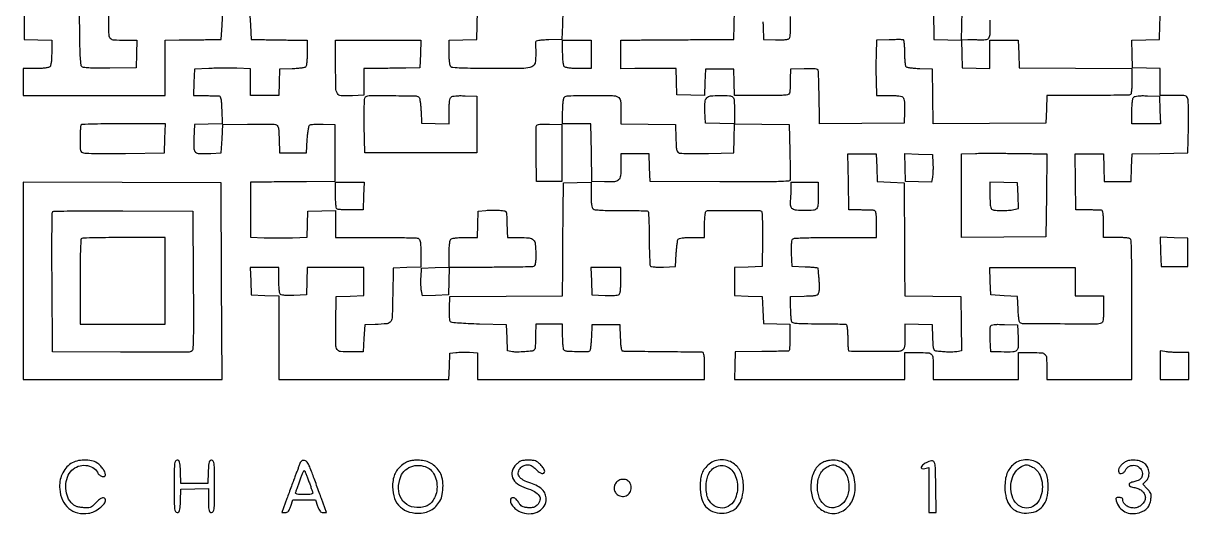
# Model space of a CAD drawing. Extents: x 156 to 936, y 100 to 969.
# Drawn here: x 156 to 936, y 100 to 428 of the extents above; entities that cross this region are included whole.
import ezdxf

# ---------------------------------------------------------------- set-up
doc = ezdxf.new("R2010")
doc.units = 0

msp = doc.modelspace()

# ---------------------------------------------------------------- linework, layer by layer
for points in [[(802.925162, 430.373266, -0.009525), (803, 426.444943, -0.015906), (802.81105, 420.506783, -0.149588), (801.920672, 418.145524, -0.20949), (800.001778, 417.096665, -0.035438), (795.727127, 417.02667, 0.007598), (794.18718, 417.087186, 0.003537), (792.188508, 417.121183, 0.003503), (790.089786, 417.127325, 0.004887), (788.212474, 417.101317), (783.924948, 417), (784.212474, 407.75), (784.5, 398.5), (793.75, 398.212474), (803, 397.924948), (803, 407.462474), (803, 417), (812.462474, 417), (821.924948, 417), (822.212474, 407.75), (822.5, 398.5), (860.25, 398.237975), (898, 397.97595), (898, 389.546992, -0.010706), (897.929904, 386.273838, -0.015964), (897.716075, 383.418565, -0.010963), (897.416259, 381.100059, -0.22013), (897.033446, 380.520671, -0.133519), (896.216748, 380.278642, -0.000788), (888.273908, 380.111339, -0.003223), (879.18068, 379.992775, -0.002037), (868.57103, 379.96605), (841.075168, 380.008792), (840.787584, 370.754396), (840.5, 361.5), (802.772605, 361.237997), (765.04521, 360.975994), (764.772605, 379.237997), (764.5, 397.5), (756.031844, 397.793967, -0.010674), (752.460658, 397.994333, -0.020911), (749.63313, 398.333008, -0.02067), (747.533237, 398.763838, -0.192561), (746.797157, 399.293967, -0.112362), (746.494456, 400.143239, -0.008844), (746.251296, 402.544686, -0.011674), (746.077078, 405.450726, -0.008665), (746.015313, 408.666667, 0.01119), (745.938801, 411.820767, 0.017393), (745.717556, 414.532292, 0.011869), (745.410979, 416.708865, 0.276294), (745.023175, 417.166667, 0.078634), (744.326874, 417.287558, 0.003427), (741.849917, 417.307639, 0.005752), (738.902125, 417.277423, 0.004065), (735.592304, 417.178486), (727.138257, 416.856973), (726.819128, 407.883997, 0.005678), (726.719481, 403.766097, 0.003202), (726.687339, 398.769277, 0.003196), (726.719429, 393.726618, 0.005232), (726.81862, 389.455511), (727.13724, 380), (735.446175, 380, -0.009527), (739.373826, 379.925158, -0.027288), (742.091077, 379.672631, -0.038603), (743.942192, 379.250126, -0.145132), (744.921326, 378.594796, -0.126804), (745.405224, 377.568167, -0.023545), (745.701133, 375.485252, -0.021342), (745.842502, 372.735348, -0.01153), (745.793771, 369.344796), (745.5, 361.5), (717.25, 361.234427), (689, 360.968853), (688.861177, 368.734427, 0.001099), (688.684169, 377.551847, 0.001026), (688.464746, 386.57188, 0.000457), (688.23823, 394.870981, 0.016407), (688.121154, 396.787526, 0.303184), (687.62033, 397.403602, 0.048329), (686.018396, 397.733154, 0.027881), (683.309977, 397.87021, 0.006472), (678.75, 397.787526), (669.5, 397.5), (669.347844, 391, -0.000625), (669.282412, 388.346475, -0.000665), (669.211642, 385.748438, -0.000632), (669.144957, 383.51336, -0.003092), (669.097844, 382.25, -0.228219), (668.401873, 380.952108, -0.127989), (666.700153, 380.281795, -0.028651), (662.848073, 380.037394, -0.001519), (650.538933, 380), (632.077866, 380), (631.788933, 388.75), (631.5, 397.5), (622, 397.5), (612.5, 397.5), (612.210527, 388.712997), (611.921055, 379.925993), (602.710527, 380.212997), (593.5, 380.5), (593.211067, 389.25), (592.922134, 398), (583.711067, 398.093918, 0.002303), (579.515229, 398.117371, 0.001347), (574.488563, 398.108771, 0.001347), (569.458207, 398.073063, 0.002288), (565.25, 398.012598), (556, 397.83736), (556, 407.41868), (556, 417), (564.75, 417.053693, 0.000104), (569.81881, 417.085849, 0.000018), (579.448437, 417.149279, 0.000019), (590.755624, 417.2246, 0.000017), (602.5, 417.303693), (631.5, 417.5), (631.786212, 427.25), (632.072424, 437)], [(213, 437), (213, 427.606989, 0.01333), (213.190859, 420.449516, 0.191194), (214.23551, 418.178583, 0.180709), (216.578687, 417.176112, 0.011676), (224.119313, 417), (232.075052, 417), (231.787526, 407.75), (231.5, 398.5), (213.846114, 398.281726, -0.00339), (205.061127, 398.232672, -0.014022), (199.754039, 398.387882, -0.017091), (196.307264, 398.704002, -0.190359), (195.119906, 399.355522, -0.151166), (194.646402, 400.498777, -0.005669), (194.265154, 405.179791, -0.00903), (193.956751, 411.120153, -0.004635), (193.773792, 418.573796), (193.5, 436.5)], [(307.5, 436.5), (308, 427), (308.5, 417.5), (317.5, 417.301866, 0.001399), (321.648335, 417.222149, 0.000771), (326.720312, 417.146698, 0.000769), (331.863499, 417.086031, 0.001235), (336.25, 417.051866), (346, 417), (345.984687, 408.75, -0.008579), (345.922928, 405.502124, -0.011582), (345.748704, 402.569165, -0.008725), (345.505619, 400.145071, -0.112667), (345.202843, 399.293967, -0.192561), (344.466763, 398.763838, -0.02067), (342.36687, 398.333008, -0.020911), (339.539342, 397.994333, -0.010674), (335.968156, 397.793967), (327.5, 397.5), (327.211067, 388.75), (326.922134, 380), (317.461067, 380), (308, 380), (308, 388.929031), (308, 397.858062), (298.982623, 398.179031, 0.007263), (294.828656, 398.266501, 0.004019), (289.755142, 398.25884, 0.004007), (284.613733, 398.168542, 0.006439), (280.232623, 398), (270.5, 397.5), (270.211067, 388.75), (269.922134, 380), (277.711067, 379.88465, -0.001328), (280.803527, 379.830637, -0.001697), (283.652626, 379.763631, -0.001313), (286.040829, 379.693081, -0.014343), (287, 379.63465, -0.259765), (287.764225, 379.114256, -0.069051), (288.254979, 377.666385, -0.033068), (288.577661, 375.051957, -0.006386), (288.787023, 370.288016), (289.074046, 361.076031), (279.787023, 360.788016), (270.5, 360.5), (270.21285, 351.278376, 0.015937), (270.218029, 344.311888, 0.205359), (271.296927, 342.006436, 0.182581), (273.775708, 341.054051, 0.012183), (281.520917, 341.199088), (288.5, 341.5), (289, 351), (289.5, 360.5), (306, 360.785515, -0.003277), (312.481673, 360.855189, -0.004518), (318.303077, 360.827014, -0.002906), (323.186613, 360.730855, -0.054074), (324.712602, 360.52585, -0.131433), (325.942081, 359.84946, -0.13999), (326.633757, 358.664351, -0.049911), (326.982731, 356.361414, -0.00489), (327.212602, 350.740334), (327.5, 341.5), (336.5, 341.5), (345.5, 341.5), (346, 350.204417, -0.010967), (346.271312, 353.618011, -0.015042), (346.674739, 356.672229, -0.01172), (347.140547, 359.163406, -0.145803), (347.594857, 359.999274, -0.155444), (348.454858, 360.441502, -0.019595), (350.55462, 360.710369, -0.019943), (353.29015, 360.842568, -0.011423), (356.594857, 360.794857), (364.5, 360.5), (364.5, 341.5), (364.5, 322.5), (345.5, 322.293811, -0.000261), (337.547336, 322.21166, -0.00024), (329.364062, 322.135321, -0.000239), (322.063258, 322.074205, -0.000789), (317.25, 322.043811), (308, 322), (308, 303.570969), (308, 285.141938), (317.25, 284.820969, 0.005721), (321.492642, 284.722333, 0.003235), (326.635835, 284.694904, 0.003229), (331.822952, 284.734299, 0.0053), (336.212417, 284.842533), (345.924833, 285.185066), (346.212417, 293.842533), (346.5, 302.5), (355.75, 302.787526), (365, 303.075052), (365, 294.037526), (365, 285), (374.75, 284.919485, 0.001468), (379.651076, 284.8934, 0.000528), (386.625402, 284.88412, 0.000524), (394.267685, 284.890033, 0.000622), (401.485412, 284.912156, -0.003107), (408.121255, 284.899508, -0.00446), (413.999707, 284.799326, -0.002447), (418.960064, 284.646228, -0.068), (420.235412, 284.425283, -0.180925), (421.160473, 283.699438, -0.093289), (421.688142, 282.303798, -0.038371), (421.941955, 279.7413, -0.005506), (422, 274.470138), (422, 265.075052), (412.75, 264.787526), (403.5, 264.5), (403.227493, 246.263403, -0.003798), (402.906799, 232.036086, -0.12848), (401.960325, 228.813785, -0.236188), (399.5988, 227.314503, -0.016371), (391.5, 226.754332), (384.5, 226.5), (384, 217.5), (383.5, 208.5), (376, 208.436569, -0.017451), (368.245466, 208.641659, -0.253495), (365.995454, 210.045638, -0.129598), (365.161499, 213.197861, -0.003636), (365.252122, 227.366077), (365.5, 245.5), (374.75, 245.787526), (384, 246.075052), (384, 255.537526), (384, 265), (365.037526, 265), (346.075052, 265), (345.787526, 255.75), (345.5, 246.5), (337.085653, 246.206902, -0.008519), (333.085459, 246.135766, -0.027159), (330.4185, 246.278749, -0.039341), (328.659703, 246.610638, -0.187221), (327.850966, 247.206902, -0.110402), (327.527533, 248.105717, -0.00954), (327.267102, 250.54359, -0.012203), (327.081041, 253.495888, -0.00917), (327.015313, 256.75), (327, 265), (317.462474, 265), (307.924948, 265), (308.212474, 255.75), (308.5, 246.5), (317.75, 246.212474), (327, 245.924948), (327, 217.962474), (327, 190), (383.961067, 190), (440.922134, 190), (441.211067, 198.75), (441.5, 207.5), (445.5, 208, -0.018196), (447.405027, 208.168015, -0.00864), (449.867188, 208.252501, -0.008551), (452.447733, 208.252288, -0.011993), (454.75, 208.15745), (460, 207.814901), (460, 198.90745), (460, 190), (536, 190), (612, 190), (612, 199, 0.007415), (611.936953, 203.251367, 0.026676), (611.712178, 205.953377, 0.039917), (611.344258, 207.629118, 0.30546), (610.75, 208.111602, 0.018757), (609.787775, 208.161236, 0.000161), (602.376562, 208.262824, 0.000565), (593.864083, 208.367145, 0.000365), (584, 208.46968, -0.000477), (574.138626, 208.574407, -0.000742), (565.634874, 208.685443, -0.000205), (558.224408, 208.796239, -0.025329), (557.288933, 208.858078, -0.299206), (556.720968, 209.334639, -0.031037), (556.30482, 211.118603, -0.024927), (555.986393, 213.821367, -0.008606), (555.788933, 217.75), (555.5, 226.5), (546, 226.5), (536.5, 226.5), (536.206033, 218.031844, -0.010619), (536.021865, 214.742893, -0.015725), (535.708816, 211.872224, -0.010846), (535.328581, 209.542138, -0.211515), (534.926184, 208.954379, -0.139559), (533.110527, 208.439647, -0.006361), (526.589705, 208.529639, -0.006797), (520.107803, 208.78979, -0.125622), (518.16335, 209.399044, -0.203244), (517.656175, 210.115211, -0.022214), (517.30575, 212.147517, -0.021519), (517.072951, 214.935892, -0.010066), (517, 218.559017), (517, 227), (508, 227), (499, 227), (498.847686, 219.75, -0.001375), (498.710064, 213.95783, -0.014902), (498.578452, 211.622929, -0.037607), (498.371024, 210.348027, -0.138101), (497.975115, 209.641781, -0.17018), (496.572822, 208.967389, -0.009333), (491.637215, 208.509674, -0.014945), (486.703729, 208.292859, -0.049911), (483.478984, 208.56992), (480.074824, 209.208545), (479.787412, 217.854272), (479.5, 226.5), (461.296954, 227, -0.004499), (453.668014, 227.278269, -0.009253), (447.70405, 227.660268, -0.005616), (443.04053, 228.098526, -0.172135), (442.002097, 228.594857, -0.155459), (441.558898, 229.455479, -0.019699), (441.2896, 231.552623, -0.019993), (441.157307, 234.287199, -0.011411), (441.205143, 237.594857), (441.5, 245.5), (479.25, 245.762025), (517, 246.02405), (517.065667, 264.762025, -0.000494), (517.104061, 273.310126, -0.000286), (517.166192, 283.57697, -0.000286), (517.240265, 293.868697, -0.000483), (517.315667, 302.5), (517.5, 321.5), (526.75, 321.787526), (536, 322.075052), (536, 313.659971, 0.009427), (536.074586, 309.704447, 0.026551), (536.325344, 306.950333, 0.036903), (536.741675, 305.067877, 0.147721), (537.385907, 304.094689, 0.149924), (538.667159, 303.560379, 0.010229), (542.641237, 303.253747, 0.011389), (548.143877, 303.067844, 0.004278), (555.857132, 303.049045, -0.003385), (562.476946, 303.04474, -0.00518), (568.215183, 302.942703, -0.001985), (573.129308, 302.78486, -0.130101), (573.934944, 302.540207, -0.240971), (574.365939, 301.828153, -0.004336), (574.653035, 297.255029, -0.009071), (574.858125, 291.542008, -0.004527), (574.920991, 284.306133, 0.004708), (574.982693, 277.488441, 0.007277), (575.177167, 271.600801, 0.002934), (575.445066, 266.592409, 0.183543), (575.80213, 265.79787, 0.169772), (576.501918, 265.460643, 0.011354), (578.751122, 265.257628, 0.015329), (581.501901, 265.156758, 0.01082), (584.594857, 265.205143), (592.5, 265.5), (593, 274, -0.007979), (593.250516, 277.346792, -0.010698), (593.590774, 280.370313, -0.008061), (593.967402, 282.869389, -0.102535), (594.309017, 283.75, -0.188703), (595.094335, 284.314643, -0.029014), (597.016762, 284.689017, -0.024001), (599.77099, 284.92738, -0.009585), (603.559017, 285), (612, 285), (612, 293.440983, -0.011152), (612.073155, 296.720542, -0.016548), (612.296206, 299.585493, -0.011692), (612.609441, 301.905993, -0.218287), (613.008361, 302.505167, -0.138105), (614.986861, 303.072168, -0.001107), (631.494396, 303.111997, -0.001107), (648.002476, 303.07872, -0.138206), (649.979807, 302.51248, -0.244663), (650.40953, 301.791223, -0.004354), (650.636037, 297.145455, -0.008968), (650.765573, 291.277934, -0.004232), (650.7328, 283.701613), (650.5, 265.5), (641.25, 265.212474), (632, 264.924948), (632, 255.5), (632, 246.075052), (641.25, 245.787526), (650.5, 245.5), (651, 236.5), (651.5, 227.5), (660.25, 227.211067), (669, 226.922134), (669.096892, 222.211067, -0.007791), (669.119138, 217.746869, -0.009351), (668.996091, 213.548319, -0.004265), (668.787109, 209.855326, -0.179335), (668.469164, 209.143275, -0.193969), (668.13317, 208.996136, -0.000514), (662.990814, 208.849251, -0.003011), (657.16305, 208.723901, -0.00186), (650.309942, 208.643275), (632.5, 208.5), (632.212474, 199.25), (631.924948, 190), (688.962474, 190), (746, 190), (746, 199), (746, 208), (754.893011, 208, -0.014293), (761.629342, 207.807402, -0.190034), (763.840438, 206.785965, -0.179949), (764.821795, 204.50542, -0.01257), (765, 197.418213), (765, 190), (793.5, 190), (822, 190), (822, 199), (822, 208), (830.893011, 208, -0.014293), (837.629342, 207.807402, -0.190034), (839.840438, 206.785965, -0.179949), (840.821795, 204.50542, -0.01257), (841, 197.418213), (841, 190), (869.5, 190), (898, 190), (898.029372, 208.75, 0.000599), (898.044478, 249.645733, 0.004129), (897.862051, 269.72371, 0.002406), (897.574788, 282.687782, 0.249441), (896.720776, 284.193732, 0.112279), (895.86151, 284.500007, 0.008864), (893.435165, 284.746028, 0.011688), (890.498931, 284.922256, 0.008679), (887.25, 284.984687), (879, 285), (879, 294, 0.00751), (878.936346, 298.237571, 0.026394), (878.710774, 300.955089, 0.038587), (878.343036, 302.65759, 0.296216), (877.75, 303.162153, 0.023907), (876.916404, 303.229987, 0.001593), (874.517187, 303.302478, 0.002295), (871.655321, 303.366681, 0.001715), (868.5, 303.412153), (860.5, 303.5), (860.227935, 322.25), (859.955869, 341), (869.440409, 341), (878.924948, 341), (879.212474, 331.75), (879.5, 322.5), (888.5, 322.5), (897.5, 322.5), (897.787236, 331.728072), (898.074471, 340.956143), (916.787236, 341.228072), (935.5, 341.5), (935.785177, 358.5, 0.003227), (935.854068, 365.175971, 0.00446), (935.823778, 371.167188, 0.002845), (935.724896, 376.194714, 0.054093), (935.516124, 377.75, 0.122337), (934.855448, 379.003761, 0.153853), (933.733241, 379.67194, 0.05326), (931.546285, 379.947431, 0.004723), (925.980948, 380), (917, 380), (917, 388.962474), (917, 397.924948), (907.75, 398.212474), (898.5, 398.5), (898.212977, 407.711984), (897.925954, 416.923969), (907.212977, 417.211984), (916.5, 417.5), (916.786212, 427.25), (917.072424, 437)], [(517.071906, 436.957066), (516.785953, 427.228533), (516.5, 417.5), (507.75, 417.211067, 0.008454), (503.799628, 417.013713, 0.025372), (501.117517, 416.696949, 0.032667), (499.371716, 416.281541, 0.311234), (498.92122, 415.711067, 0.016916), (498.89719, 414.939385, 0.00158), (498.908339, 413.037154, 0.002029), (498.938012, 410.76841, 0.001593), (498.987997, 408.309033, -0.049524), (498.487405, 401.687848, -0.269473), (496.257908, 399.045562, -0.083273), (491.074739, 398.116703, -0.002791), (470.164816, 398, -0.002326), (457.359015, 398.059564, -0.008396), (449.203586, 398.272417, -0.006618), (443.537744, 398.590724, -0.180947), (442.2, 399.2, -0.144682), (441.689961, 400.138013, -0.021131), (441.322617, 402.298731, -0.02038), (441.078344, 405.152513, -0.011159), (441, 408.662474), (441, 416.924948), (450.25, 417.212474), (459.5, 417.5), (460, 436.5)], [(156.5, 436.5), (156.5, 427), (156.5, 417.5), (165.75, 417.212474), (175, 416.924948), (175, 408.662474, -0.011159), (174.921656, 405.152513, -0.02038), (174.677383, 402.298731, -0.021131), (174.310039, 400.138013, -0.144682), (173.8, 399.2, -0.144849), (172.860329, 398.689458, -0.021091), (170.693122, 398.322289, -0.020332), (167.828493, 398.07823, -0.011084), (164.3, 398), (156, 398), (156, 389), (156, 380), (164.75, 379.915276, 0.002096), (174.230482, 379.863228, 0.00041), (191.289082, 379.855092, 0.000425), (211.59058, 379.879342, 0.00035), (233.25, 379.938819), (251, 380), (251, 398.5), (251, 417), (260.25, 417.079024, 0.00076), (264.478045, 417.121575, 0.000437), (269.573437, 417.185059, 0.000437), (274.692568, 417.257785, 0.000729), (279, 417.329024), (288.5, 417.5), (289, 427), (289.5, 436.5)], [(651.015093, 429.281363, -0.011302), (651.206324, 425.950164), (651.5, 417.5), (659.344796, 417.206229, 0.012235), (662.522595, 417.165039, 0.017961), (665.313572, 417.297506, 0.016335), (667.543981, 417.557428, 0.136856), (668.461216, 417.967812, 0.150377), (669.012469, 418.810022, 0.036869), (669.357405, 420.449807, 0.02885), (669.53153, 422.73828, 0.01287), (669.508911, 425.761583, -0.017066), (669.515312, 432.795751, -0.172966)]]:
    msp.add_lwpolyline(points, format="xyb")
msp.add_lwpolyline([(765.228485, 436.727856), (765.5, 417.5), (774.713341, 417.212959), (783.926682, 416.925919), (784.213341, 426.712959), (784.5, 436.5)])
for points in [[(421.787526, 407.75), (421.5, 398.5), (412, 398.300092, -0.001205), (407.692564, 398.219838, -0.000722), (402.573437, 398.144193, -0.000722), (397.478044, 398.083617, -0.001257), (393.25, 398.050092), (384, 398), (384, 389.079004), (384, 380.158008), (376.421766, 379.829004, -0.021827), (368.69509, 379.83102, -0.252834), (366.18414, 381.33342, -0.130106), (365.18554, 384.838453, -0.004642), (365.051286, 398.957539), (365.047227, 417), (393.561139, 417), (422.075052, 417)], [(536, 407.5), (536, 398), (527.7, 398, -0.011084), (524.171507, 398.07823, -0.020332), (521.306878, 398.322289, -0.021091), (519.139671, 398.689458, -0.144849), (518.2, 399.2, -0.144849), (517.689458, 400.139671, -0.021091), (517.322289, 402.306878, -0.020332), (517.07823, 405.171507, -0.011084), (517, 408.7), (517, 417), (526.5, 417), (536, 417)], [(420.870576, 378.655946, -0.125263), (421.292556, 377.767677, -0.012589), (421.690529, 375.436548, -0.015176), (422.015237, 372.589637, -0.011513), (422.204288, 369.452616), (422.5, 361.5), (431.75, 361.212474), (441, 360.924948), (441, 369.340029, -0.009341), (441.074469, 373.32561, -0.027071), (441.326393, 376.071383, -0.038412), (441.748416, 377.937491, -0.145738), (442.405204, 378.921326, -0.126804), (443.431833, 379.405224, -0.023545), (445.514748, 379.701133, -0.021342), (448.264652, 379.842502, -0.01153), (451.655204, 379.793771), (459.5, 379.5), (459.5, 360.5), (459.5, 341.5), (422, 341.5), (384.5, 341.5), (384.226758, 359.926619, -0.003462), (384.158181, 368.60338, -0.011833), (384.286205, 374.246009, -0.010209), (384.547239, 378.149881, -0.236792), (385.114714, 379.070897, -0.138848), (388.220488, 379.956056, -0.003329), (403.376049, 379.88109, -0.002414), (418.859415, 379.626622, -0.21754)], [(554.117645, 378.937038, -0.130378), (555.101259, 378.01944, -0.0913), (555.664426, 376.604195, -0.042312), (555.935294, 374.196951, -0.006869), (556, 369.487375), (556, 361.045117), (574.25, 360.772559), (592.5, 360.5), (592.787398, 351.259666, 0.004889), (593.017268, 345.638489, 0.049913), (593.366234, 343.335658, 0.140013), (594.057912, 342.150689, 0.131445), (595.287398, 341.474489, 0.054259), (596.821221, 341.269234, 0.002775), (601.843798, 341.173465, 0.004399), (607.826698, 341.145241, 0.003173), (614.5, 341.214823), (631.5, 341.5), (631.78577, 351.213357), (632.07154, 360.926713), (622.28577, 361.213357), (612.5, 361.5), (612.203802, 369.479635, -0.023885), (612.270297, 375.717567, -0.176006), (613.42987, 378.408564, -0.180449), (616.029659, 379.69156, -0.02535), (622.109342, 380, -0.014499), (628.650807, 379.810269, -0.186391), (630.838727, 378.815976, -0.182165), (631.816363, 376.598961, -0.013736), (632, 369.91557), (632, 361.045117), (650.25, 360.772559), (668.5, 360.5), (669, 342.884587, -0.001939), (669.168269, 336.017166, -0.002832), (669.258759, 329.966712, -0.001386), (669.292266, 324.826833, -0.049806), (669.178754, 323.645379, -0.338167), (668.051282, 322.649919, -0.010414), (661.466964, 322.318593, -0.007876), (649.969612, 322.161074, -0.000768), (622.178754, 322.260792), (575.5, 322.5), (575.212474, 331.75), (574.924948, 341), (565.462474, 341), (556, 341), (556, 333.19113, -0.020362), (555.716772, 326.239088, -0.178224), (554.440467, 323.48659, -0.184573), (551.707953, 322.270145, -0.02212), (544.981113, 322.205823), (536.5, 322.5), (536.228407, 341.75), (535.956814, 361), (526.478407, 361), (517, 361), (517, 369.3, -0.011257), (517.078237, 372.774467, -0.019528), (517.320616, 375.650474, -0.019292), (517.680512, 377.856638, -0.14733), (518.172222, 378.772222, -0.194472), (520.587179, 379.796807, -0.003129), (535.675149, 379.960408, -0.004405), (550.387725, 379.898252, -0.120164)], [(916.787526, 370.25), (917.075052, 361), (907.537526, 361), (898, 361), (898, 369.3, -0.010869), (898.078193, 372.896692, -0.021373), (898.324495, 375.746533, -0.023516), (898.70151, 377.866807, -0.141534), (899.236619, 378.836619, -0.141627), (900.215618, 379.376564, -0.030081), (902.156875, 379.694801, -0.024175), (904.863904, 379.841129, -0.010354), (908.486619, 379.786619), (916.5, 379.5)], [(194.666667, 360.333333, 0.174651), (194.400823, 359.768035, 0.005892), (194.195833, 357.273305, 0.010497), (194.048334, 354.278272, 0.007054), (194, 350.852385, 0.004837), (194.052782, 345.396516, 0.054296), (194.328818, 343.248941, 0.156257), (194.997147, 342.149826, 0.12149), (196.25, 341.509208, 0.054027), (197.904841, 341.304757, 0.001363), (205.476562, 341.212004, 0.002905), (214.374191, 341.178953, 0.001975), (224.5, 341.240156), (250.5, 341.5), (250.786212, 351.25), (251.072424, 361), (223.202879, 361, 0.002239), (212.470661, 360.95195, 0.003601), (203.324179, 360.804167, 0.000736), (195.298529, 360.604849, 0.192085)], [(516.5, 341.5), (516.5, 322.5), (508, 322.5), (499.5, 322.5), (499.226045, 340.466382, -0.002742), (499.157881, 347.447246, -0.004106), (499.181844, 353.544156, -0.001761), (499.263366, 358.748422, -0.087024), (499.460277, 359.757079, -0.226153), (500.117191, 360.3809, -0.049409), (501.68294, 360.724466, -0.030143), (504.201752, 360.868184, -0.007971), (508.234232, 360.790697), (516.5, 360.5)], [(727.212474, 331.75), (727.5, 322.5), (736.5, 322), (745.5, 321.5), (745.650533, 302, -0.000169), (745.715409, 293.211107, -0.000104), (745.786065, 282.873669, -0.000105), (745.851628, 272.657003, -0.000188), (745.900533, 264.272065), (746, 246.044131), (764.75, 245.772065), (783.5, 245.5), (783.772367, 227.299509), (784.044734, 209.099018), (780.772367, 208.559472, -0.024851), (779.200273, 208.379922, -0.011416), (777.139383, 208.294976, -0.011274), (774.962219, 208.304084, -0.015306), (773, 208.416722, 0.001136), (771.151687, 208.575469, 0.001167), (769.319249, 208.724349, 0.001129), (767.729234, 208.846187, 0.004945), (766.788933, 208.90676, -0.219115), (765.893368, 209.37968, -0.108198), (765.335822, 210.570224, -0.041416), (765.006343, 212.914431, -0.005961), (764.788933, 217.75), (764.5, 226.5), (755.25, 226.787526), (746, 227.075052), (746, 218.512775, -0.005439), (745.94324, 213.295396, -0.053644), (745.661274, 211.120758, -0.139573), (744.99544, 209.940069, -0.111149), (743.75, 209.161717, -0.081536), (741.406955, 208.748726, -0.001269), (727.721117, 208.622536, -0.003084), (714.885842, 208.615923, -0.022573), (708.75, 208.927832, -0.353166), (708.450136, 209.221474, -0.007256), (708.220312, 211.458339, -0.013639), (708.054003, 214.199583, -0.00833), (708, 217.440983, 0.010769), (707.929392, 220.719048, 0.016046), (707.714015, 223.579176, 0.011064), (707.411963, 225.900786, 0.219873), (707.026435, 226.483662, 0.129278), (706.232521, 226.72616, 0.001807), (701.177159, 226.906722, 0.004914), (695.28612, 227.037875, 0.003199), (688.481139, 227.078931, -0.002632), (678.66233, 227.127023, -0.018972), (673.936713, 227.35451, -0.037683), (671.285469, 227.786099, -0.246755), (670.305337, 228.646688, -0.065306), (670.063466, 229.652549, -0.007305), (669.849151, 232.002578, -0.008777), (669.683355, 234.819875, -0.007014), (669.600633, 237.860436), (669.5, 245.5), (678.740334, 245.787398, 0.004573), (684.55977, 246.021688, 0.055236), (686.767902, 246.377453, 0.157411), (687.902328, 247.12453, 0.107984), (688.593207, 248.515343, 0.047984), (688.795589, 249.854339, 0.011802), (688.863561, 252.081396, 0.011974), (688.819831, 254.647701, 0.011713), (688.653402, 257.227945, -0.000178), (688.43812, 259.682537, -0.000252), (688.248467, 261.86646, -0.000141), (688.089664, 263.711957, -0.003653), (688.05053, 264.211067, 0.354405), (687.776069, 264.504425, 0.006084), (685.444531, 264.798132, 0.012444), (682.60836, 265.0491, 0.007591), (679.25, 265.211067), (670.5, 265.5), (670.208654, 274.41543, -0.007872), (670.13656, 278.674873, -0.025896), (670.278711, 281.481835, -0.037376), (670.608367, 283.323779, -0.190852), (671.208654, 284.148854, -0.128759), (672.23158, 284.474879, -0.003083), (677.261292, 284.707751, -0.006556), (683.200316, 284.868074, -0.004384), (690, 284.902808, 0.000575), (697.414841, 284.884196, 0.000492), (705.223438, 284.88126, 0.000496), (712.318845, 284.892609, 0.001419), (717.25, 284.919383), (727, 285), (727, 294, 0.005277), (726.945957, 299.120222, 0.042109), (726.697867, 301.468063, 0.119012), (726.166439, 302.638051, 0.211891), (725.25, 303.126782, 0.010103), (724.175881, 303.182811, 0.001223), (721.810938, 303.252517, 0.001452), (718.999905, 303.32032, 0.001196), (716, 303.376782), (708.5, 303.5), (708.227935, 322.25), (707.955869, 341), (717.440409, 341), (726.924948, 341)], [(764.810818, 334.5, -0.011303), (764.884835, 331.961733, -0.009776), (764.850179, 329.296601, -0.009883), (764.72375, 326.882321, -0.028085), (764.508344, 325.211832), (763.895053, 321.923665), (755.197527, 322.211832), (746.5, 322.5), (746.211971, 331.788029), (745.923942, 341.076058), (755.211971, 340.788029), (764.5, 340.5)], [(831.765819, 341.037566), (841.031637, 341), (840.765819, 313.25), (840.5, 285.5), (812.25, 285.234427), (784, 284.968853), (784, 312.946901), (784, 340.924948), (793.25, 341.212474, -0.004375), (797.512192, 341.307635, -0.002418), (802.720312, 341.353137, -0.00241), (807.999657, 341.348281, -0.003875), (812.5, 341.287566, 0.001274), (817.00143, 341.203418, 0.000792), (822.284334, 341.126499, 0.000794), (827.497552, 341.067131, 0.001436)], [(383.787526, 312.756203), (383.5, 303.512406), (375.5, 303.456268, -0.004804), (372.344698, 303.464444, -0.006426), (369.482813, 303.536155, -0.004606), (367.093012, 303.648836, -0.064688), (366.25, 303.807054, -0.251995), (365.665211, 304.41942, -0.033775), (365.296579, 306.227416, -0.025301), (365.06677, 308.989242, -0.008107), (365, 313.106989), (365, 322), (374.537526, 322), (384.075052, 322)], [(688, 313.106989, -0.013048), (687.826319, 306.452734, -0.172537), (686.897552, 304.218081, -0.193967), (684.811393, 303.205172, -0.01721), (678.852471, 303, -0.021416), (673.601511, 303.225014, -0.116997), (670.921084, 304.109074, -0.199935), (669.673855, 305.839193, -0.0839), (669.491014, 308.759158, 0.008707), (669.646292, 310.530061, 0.004234), (669.786027, 312.79644, 0.004198), (669.891708, 315.158382, 0.006047), (669.942384, 317.25), (670, 322), (679, 322), (688, 322)], [(803, 313.144515, 0.006687), (803.062877, 308.443624, 0.034414), (803.311272, 305.851928, 0.069706), (803.782488, 304.347501, 0.192751), (804.581787, 303.606989, 0.078039), (806.798187, 303.133083, 0.014165), (811.014952, 303.021077, 0.0162), (815.448713, 303.172638, 0.032719), (818.912002, 303.6324), (822.074004, 304.264801), (821.787002, 312.8824), (821.5, 321.5), (812.25, 321.787526), (803, 322.075052)], [(269.759817, 255.860756, -0.000764), (269.87272, 227.927169, -0.00799), (269.718396, 216.469094, -0.011301), (269.378632, 209.947145, -0.290193), (268.367296, 208.58745, -0.089452), (267.032792, 208.333595, -0.000479), (253.803136, 208.219928, -0.002086), (238.709184, 208.167691, -0.00132), (221.107479, 208.226694), (175.5, 208.5), (175.239372, 254.5, -0.000997), (175.174287, 272.225103, -0.001596), (175.197198, 287.357597, -0.000282), (175.267665, 300.72814, -0.090314), (175.461789, 301.759906, -0.301449), (176.45055, 302.464468, -0.003096), (185.402033, 302.70934, -0.005599), (198.68089, 302.841585, -0.001079), (222.722417, 302.759906), (269.5, 302.5)], [(479, 302.274901, -0.173187), (479.20191, 301.904054, -0.009791), (479.381857, 300.589294, -0.014079), (479.523999, 298.983424, -0.00979), (479.597811, 297.16406, 0.001295), (479.646334, 295.104818, 0.000888), (479.711596, 292.768505, 0.000895), (479.782477, 290.518654, 0.001819), (479.847811, 288.75), (480, 285), (487.928571, 285, -0.023308), (494.551922, 284.691084, -0.173544), (497.362705, 283.378527, -0.175414), (498.686329, 280.588419, -0.02392), (499, 274.03556, -0.008183), (498.933774, 269.989328, -0.038214), (498.68004, 267.673325, -0.074798), (498.204094, 266.305389, -0.182032), (497.418213, 265.606989, -0.085464), (496.183379, 265.36195, -0.001107), (488.257998, 265.178303, -0.003169), (479.063987, 265.043909, -0.00207), (468.455738, 265), (441.075052, 265), (440.787526, 255.75), (440.5, 246.5), (431.802473, 246.211832), (423.104947, 245.923665), (422.497863, 249.211832, -0.027751), (422.284427, 250.882283, -0.009761), (422.158589, 253.296601, -0.009656), (422.123293, 255.961734, -0.011165), (422.19539, 258.5), (422.5, 264.5), (431.75, 264.787526), (441, 265.075052), (441, 273.837526, -0.010232), (441.076891, 277.594671, -0.01974), (441.318474, 280.592958, -0.020577), (441.683543, 282.840506, -0.146849), (442.2, 283.8, -0.144676), (443.13795, 284.31002, -0.021133), (445.298426, 284.67737, -0.020382), (448.1518, 284.921652, -0.011162), (451.661067, 285), (459.922134, 285), (460.211067, 293.75), (460.5, 302.5), (465.5, 303.076967, -0.025348), (469.363544, 303.325349, -0.018216), (473.687296, 303.226258, -0.012994), (477.624884, 302.889453, -0.155724)], [(195.25, 284.337719, 0.286605), (194.579791, 283.416621, 0.006896), (194.265434, 277.906228, 0.008864), (194.055066, 269.647433, 0.001935), (194, 255.416667), (194, 227), (222.5, 227), (251, 227), (251, 256), (251, 285), (223.75, 284.921053, 0.001717), (213.21496, 284.854351, 0.002675), (204.1375, 284.717133, 0.000767), (196.247198, 284.543529, 0.090243)], [(536.212474, 255.75), (536.5, 246.5), (545.41543, 246.208654, 0.007874), (549.674656, 246.136581, 0.025891), (552.481964, 246.278743, 0.03736), (554.324421, 246.608404, 0.190691), (555.150117, 247.208654, 0.110447), (555.473134, 248.10652, 0.009524), (555.733216, 250.544105, 0.01219), (555.919039, 253.496014, 0.009158), (555.984687, 256.75), (556, 265), (545.962474, 265), (535.924948, 265)], [(860, 255.5), (860, 246), (869.5, 246), (879, 246), (879, 237.106989, -0.006732), (878.937014, 232.429413, -0.034511), (878.688499, 229.846588, -0.069791), (878.217363, 228.346279, -0.192516), (877.418975, 227.607282, -0.092254), (874.265127, 227.025489, -0.000824), (850.013584, 227.103495, -0.00058), (825.35813, 227.252067, -0.137453), (823.208659, 227.871042, -0.203728), (822.738728, 228.535926, -0.015024), (822.323304, 230.777296, -0.018366), (821.9883, 233.640054, -0.011266), (821.793967, 237.031844), (821.5, 245.5), (812.5, 246), (803.5, 246.5), (803.212474, 255.75), (802.924948, 265), (831.462474, 265), (860, 265)], [(821.787216, 217.867749, -0.016306), (821.791434, 211.386727, -0.213263), (820.765535, 209.274774, -0.171515), (818.393083, 208.385428, -0.009876), (810.5, 208.391946), (803.5, 208.536006), (803.205027, 216.429612, -0.006773), (803.130653, 219.553315, -0.008864), (803.151984, 222.409131, -0.006847), (803.244529, 224.787653, -0.078618), (803.438673, 225.700781, -0.222283), (804.127059, 226.364206, -0.05328), (805.715903, 226.724548, -0.030281), (808.338027, 226.871594, -0.007113), (812.733647, 226.789171), (821.5, 226.5)], [(917, 199.625), (917, 190), (926.5, 190), (936, 190), (936, 199), (936, 208), (929.625, 208, -0.008591), (926.955096, 208.045878, -0.007833), (924.204687, 208.183594, -0.007862), (921.750766, 208.38383, -0.025069), (920.125, 208.625), (917, 209.25)], [(187.897883, 133.741929, 0.07347), (184.429031, 130.617455, 0.068551), (181.914474, 126.552848, 0.065869), (180.520685, 121.805725, 0.059323), (180.338636, 116.683358, 0.083319), (182.233158, 109.240134, 0.114707), (186.361594, 103.740219, 0.118806), (192.369591, 100.748827, 0.093852), (199.647769, 100.469888, 0.076477), (203.419858, 101.642966, 0.053144), (207.206299, 104.018734, 0.055357), (210.098362, 106.863431, 0.172443), (211, 109.4, 0.237529), (210.394555, 110.602562, 0.238894), (209.070458, 110.828448, 0.095183), (206.962097, 109.704351, 0.033774), (204.443787, 107.37172, -0.019924), (202.250722, 105.224574, -0.097042), (200.767855, 104.332676, -0.093453), (199.031557, 104.049525, -0.017772), (195.82033, 104.243242, -0.022887), (193.065448, 104.635849, -0.057273), (191.128658, 105.23868, -0.066291), (189.549766, 106.203578, -0.040181), (187.961985, 107.716516, -0.108513), (185.24564, 112.538312, -0.081019), (184.420869, 118.602872, -0.08111), (185.565804, 124.608568, -0.109219), (188.53336, 129.260633, -0.113957), (192.734527, 131.885569, -0.10331), (197.819419, 132.527809, -0.109894), (202.487445, 131.088101, -0.144869), (205.556065, 127.891583, 0.094241), (206.950892, 126.113447, 0.106149), (208.847943, 125.06179, 0.191052), (210.324356, 125.184424, 0.292626), (210.964565, 126.25, 0.100369), (210.529078, 128.123336, 0.047083), (209.281866, 130.288688, 0.044254), (207.501624, 132.380424, 0.048639), (205.432574, 134.053655, 0.095632), (201.659785, 135.613906, 0.054862), (196.74001, 136.067004, 0.054485), (191.785117, 135.436151, 0.087985)], [(257, 118.5, 0.00187), (257.041285, 107.461115, 0.025991), (257.277971, 103.484496, 0.097008), (257.853053, 101.656723, 0.274756), (258.957936, 101, 0.164207), (260.008978, 101.354742, 0.160667), (260.64141, 102.276855, 0.055115), (260.981863, 104.231624, 0.006162), (261.207936, 108.75), (261.5, 116.5), (270.75, 116.787526), (280, 117.075052), (280, 109.037526, 0.005313), (280.051287, 104.211383, 0.055714), (280.312208, 102.254691, 0.176373), (280.921542, 101.350583, 0.158458), (282, 101, 0.267644), (283.131287, 101.652291, 0.103099), (283.721429, 103.4375, 0.026629), (283.959338, 107.362042, 0.001825), (284, 118.5, 0.00187), (283.958715, 129.538885, 0.025991), (283.722029, 133.515504, 0.097008), (283.146947, 135.343277, 0.274756), (282.042064, 136, 0.164207), (280.991022, 135.645258, 0.160667), (280.35859, 134.723145, 0.055115), (280.018137, 132.768376, 0.006162), (279.792064, 128.25), (279.5, 120.5), (270.5, 120.5), (261.5, 120.5), (261.207936, 128.25, 0.006162), (260.981863, 132.768376, 0.055115), (260.64141, 134.723145, 0.160667), (260.008978, 135.645258, 0.164207), (258.957936, 136, 0.274756), (257.853053, 135.343277, 0.097008), (257.277971, 133.515504, 0.025991), (257.041285, 129.538885, 0.00187)], [(341.144251, 133.81934, -0.000583), (340.672257, 132.549442, -0.000136), (339.876859, 130.418806, -0.00014), (338.960097, 127.967202, -0.000137), (338.035942, 125.5, 0.000946), (336.938673, 122.556154, 0.000385), (335.455842, 118.545313, 0.000381), (333.868254, 114.230828, 0.000485), (332.411263, 110.25), (329.035919, 101), (331.298793, 101, 0.096532), (332.47927, 101.230052, 0.116843), (333.396979, 101.881847, 0.075555), (334.190257, 103.120087, 0.021534), (335.030834, 105.25), (336.5, 109.5), (344, 109.5), (351.5, 109.5), (352.969166, 105.25, 0.021534), (353.809743, 103.120087, 0.075555), (354.603021, 101.881847, 0.116843), (355.52073, 101.230052, 0.096532), (356.701207, 101), (358.964081, 101), (355.585787, 110.25, 0.000024), (354.079462, 114.373809, 0.000016), (352.340687, 119.132812, 0.000016), (350.64488, 123.77331, 0.00003), (349.282624, 127.5, 0.009477), (347.69556, 131.598318, 0.04045), (346.509931, 133.936587, 0.07431), (345.407535, 135.249446, 0.1456), (344.18049, 135.81934, 0.07029), (343.142038, 135.824826, 0.112321), (342.314977, 135.514679, 0.104266), (341.662696, 134.856031, 0.054571)], [(410.989831, 133.75, 0.042363), (407.542746, 130.949578, 0.071666), (405.263431, 128.01741, 0.070906), (403.8895, 124.538333, 0.040605), (403.198619, 120.069123, 0.081124), (403.911362, 112.143409, 0.11521), (407.172613, 105.894228, 0.120822), (412.724865, 101.931087, 0.095146), (420.003667, 100.533333, 0.051935), (424.769735, 101.029725, 0.072523), (428.785875, 102.50642, 0.075401), (432.099886, 105.013507, 0.061725), (434.788956, 108.555726, 0.087618), (436.451276, 113.092089, 0.04926), (436.909909, 118.95863, 0.049669), (436.222339, 124.676416, 0.105058), (434.37717, 128.718033, 0.048799), (431.401791, 132.008518, 0.067425), (428.127631, 134.265243, 0.067691), (424.381335, 135.563762, 0.049661), (420, 136, 0.020483), (417.093848, 135.880898, 0.040721), (414.821794, 135.506499, 0.047379), (412.875868, 134.819467, 0.040897)], [(485.923077, 133.076923, 0.123622), (483.292442, 128.682412, 0.174868), (483.531069, 124.169427, 0.142633), (486.771634, 120.18185, 0.075056), (492.554338, 117.351349, -0.043841), (498.192106, 115.014197, -0.129526), (501.267994, 112.215592, -0.209756), (501.768896, 109.139673, -0.134123), (499.945181, 105.945181, -0.056234), (498.733417, 104.979127, -0.071904), (497.429758, 104.401417, -0.059918), (495.83564, 104.154152, -0.026746), (493.708847, 104.195181, -0.029494), (491.442877, 104.495435, -0.081564), (489.938041, 105.05068, -0.087037), (488.745942, 106.034325, -0.036823), (487.513666, 107.71148, 0.061947), (485.779923, 109.838919, 0.128357), (483.920872, 110.873813, 0.259966), (482.593285, 110.52628, 0.204296), (482, 109.134859, 0.127823), (482.607675, 106.796683, 0.064939), (484.430568, 104.339289, 0.060176), (487.030054, 102.225719, 0.067944), (489.957187, 100.894681, 0.091192), (495.807454, 100.253189, 0.111347), (501.064037, 101.847311, 0.12622), (504.677072, 105.332162, 0.13897), (506, 110, 0.098498), (505.32999, 113.368146, 0.095926), (503.419232, 116.259348, 0.078454), (500.199702, 118.651189, 0.043304), (495.666154, 120.545594, -0.046194), (490.643493, 122.678496, -0.128007), (487.853214, 125.270259, -0.20363), (487.378549, 128.105633, -0.138246), (489, 131, -0.098974), (491.309638, 132.540059, -0.123232), (493.854524, 132.91313, -0.110925), (496.477131, 132.042233, -0.06958), (499, 130, 0.043599), (501.176119, 128.043549, 0.103435), (503.137726, 127.122427, 0.227216), (504.425299, 127.402209, 0.231504), (505, 128.576923, 0.115959), (504.812648, 129.373898, 0.028583), (504.141346, 130.549279, 0.027718), (503.195777, 131.842082, 0.024625), (502.076923, 133.076923, 0.034195), (500.312711, 134.615022, 0.0755), (498.746639, 135.466418, 0.065802), (496.864647, 135.879026, 0.021106), (494, 136, 0.021106), (491.135353, 135.879026, 0.065802), (489.253361, 135.466418, 0.0755), (487.687289, 134.615022, 0.034195)], [(615.040808, 133.380884, 0.048498), (612.126257, 130.401328, 0.073376), (610.292525, 127.278529, 0.065402), (609.31131, 123.496635, 0.030819), (609, 118.450789, 0.058647), (609.913024, 110.693493, 0.11224), (612.670648, 105.097555, 0.129836), (617.249981, 101.750545, 0.093504), (623.5, 100.571429, 0.099051), (629.621144, 101.796053, 0.124955), (634.226741, 105.25051, 0.108416), (637.053722, 110.91861, 0.061744), (638, 118.552355, 0.036898), (637.651095, 123.273853, 0.058941), (636.591858, 127.172762, 0.064858), (634.748719, 130.448191, 0.057363), (632.059249, 133.296691, 0.096425), (628.210883, 135.435434, 0.077667), (623.530102, 136.190673, 0.077971), (618.859638, 135.481554, 0.098618)], [(690.298549, 134.040484, 0.15002), (685.279597, 128.380363, 0.093137), (683.135813, 119.69061, 0.091347), (684.280444, 110.658277, 0.136341), (688.612484, 104.035382, 0.158645), (697.090018, 100.392369, 0.179642), (705.598565, 102.694978, 0.153762), (711.459045, 110.470377, 0.115064), (712.661308, 121.196236, 0.064059), (711.075271, 127.527997, 0.102212), (708.042229, 132.186833, 0.111299), (703.624383, 135.007916, 0.08687), (698, 135.992524, 0.032766), (695.950463, 135.858069, 0.029313), (693.856764, 135.456219, 0.03026), (691.908106, 134.83472, 0.044606)], [(702.032733, 131.483073, -0.155742), (706.559078, 126.948998, -0.100473), (708.593075, 119.747468, -0.097988), (707.675846, 112.163364, -0.139796), (703.904388, 106.573001, -0.146122), (698.405778, 104.187606, -0.178852), (692.991466, 105.482977, -0.148341), (689.009996, 110.332014, -0.096118), (687.548229, 117.495862, -0.042766), (687.89088, 122.00512, -0.06152), (689.012282, 125.84402, -0.070206), (690.877064, 128.904248, -0.084135), (693.420309, 131.114532, -0.028528), (695.925466, 132.452535, -0.097999), (697.708783, 132.885428, -0.099972), (699.502878, 132.602306, -0.030372)], [(760.25, 134.266966, 0.0524), (757.908906, 132.767927, 0.177961), (756.985285, 131.242085, 0.415761), (757.587512, 130.354117, 0.108602), (759.5, 130.410644), (762, 131.038104), (762, 116.019052), (762, 101), (764.523614, 101), (767.047228, 101), (766.773614, 118.237194, 0.003866), (766.472216, 131.003186, 0.089024), (765.718468, 134.558395, 0.357152), (763.951468, 135.519661, 0.069361)], [(818.940751, 133.296691, 0.058414), (816.207372, 130.389514, 0.067334), (814.372553, 127.058159, 0.059227), (813.336542, 123.011879, 0.033097), (813, 117.933248, 0.062906), (813.937075, 110.514544, 0.111288), (816.733858, 105.048785, 0.126017), (821.316014, 101.739606, 0.094527), (827.455307, 100.582718, 0.094531), (833.61286, 101.771661, 0.124531), (838.226797, 105.114792, 0.110625), (841.051069, 110.598106, 0.063905), (842, 117.992281, 0.033434), (841.662316, 123.036679, 0.059215), (840.62422, 127.068915, 0.06711), (838.788649, 130.394928, 0.058312), (836.059249, 133.296691, 0.0963), (832.184725, 135.451236, 0.079037), (827.5, 136.196424, 0.079037), (822.815275, 135.451236, 0.0963)], [(831.521598, 131.422727, -0.137575), (835.208983, 128.211412, -0.08556), (837.511463, 122.916191, -0.077794), (838.041335, 116.636765, -0.081351), (836.605633, 110.598574, -0.132623), (832.867105, 105.776415, -0.163331), (827.5, 103.975137, -0.163331), (822.132895, 105.776415, -0.132623), (818.394367, 110.598574, -0.084244), (816.991764, 116.651944, -0.080256), (817.626037, 122.93739, -0.086447), (820.107488, 128.302628, -0.124813), (824.030015, 131.720689, -0.024396), (826.123938, 132.654918, -0.103019), (827.472504, 132.880251, -0.086632), (828.91458, 132.568986, -0.014414)], [(893.5, 134.792183, 0.046913), (891.692821, 133.51707, 0.056517), (890.27738, 131.996669, 0.063003), (889.361423, 130.362642, 0.091983), (889.031803, 128.75, 0.214367), (889.584122, 127.458685, 0.222307), (890.903956, 127.040579, 0.144989), (892.55726, 127.776291, 0.109589), (893.759506, 129.371519, -0.181551), (896.396002, 132.001072, -0.157365), (900.296, 132.44255, -0.159768), (903.676589, 130.523487, -0.186526), (905, 127.099392, -0.069669), (904.69559, 124.925307, -0.13167), (903.791821, 123.417795, -0.105164), (902.092835, 122.354164, -0.034798), (899.25, 121.536017, 0.057952), (896.719335, 120.679293, 0.338219), (896.115023, 119.507995, 0.268749), (897.083791, 118.360308, 0.046554), (899.945465, 117.624711, -0.069936), (902.709743, 116.775044, -0.080849), (904.982962, 115.222518, -0.089494), (906.476918, 113.180973, -0.113793), (907, 110.912352, -0.127548), (906.387126, 108.548909, -0.077311), (904.601114, 106.256024, -0.075974), (902.162988, 104.577035, -0.113332), (899.649926, 104, -0.070363), (896.849497, 104.396057, -0.075917), (894.347038, 105.551423, -0.088415), (892.606829, 107.206897, -0.159835), (892, 109.056704, 0.081561), (891.851439, 109.961379, 0.15046), (891.419712, 110.560771, 0.120017), (890.644901, 110.896627, 0.042558), (889.432612, 111, 0.02906), (888.047212, 110.919414, 0.190869), (887.446363, 110.596294, 0.213698), (887.268107, 109.974341, 0.037041), (887.536738, 108.75, 0.091867), (889.768107, 104.392418, 0.109643), (893.302768, 101.439848, 0.107445), (897.814652, 100.223027, 0.085319), (902.837198, 100.833077, 0.052499), (906.090376, 102.19318, 0.088596), (908.38714, 104.041503, 0.090111), (909.877419, 106.54639, 0.055965), (910.709941, 109.874113, 0.028712), (910.885446, 112.181234, 0.088501), (910.640148, 113.720575, 0.08639), (909.873704, 115.100761, 0.026539), (908.274767, 116.879079), (905.299145, 119.854701), (907.349573, 121.905128, 0.113251), (909.013297, 124.559654, 0.098921), (909.462052, 127.811967, 0.096942), (908.625633, 131.042246, 0.103817), (906.644236, 133.629592, 0.096317), (903.902819, 135.193128, 0.059586), (900.261707, 135.958746, 0.059386), (896.52572, 135.845083, 0.093183)], [(346.97809, 122.25, 0.000112), (347.909719, 119.573636, 0.000144), (348.766747, 117.115625, 0.000109), (349.486264, 115.055356, 0.001267), (349.77001, 114.25, -0.333393), (349.590639, 113.674895, -0.103243), (348.709664, 113.282428, -0.043297), (346.962067, 113.059636, -0.010066), (344, 113, -0.010028), (341.035153, 113.059469, -0.043418), (339.290441, 113.282055, -0.104405), (338.415036, 113.674804, -0.333849), (338.239258, 114.25, 0.001342), (338.528838, 115.055384, 0.000115), (339.262832, 117.115625, 0.000152), (340.137054, 119.573636, 0.000118), (341.087305, 122.25, -0.007071), (342.046733, 124.837524, -0.011286), (342.947255, 127.017188, -0.00527), (343.758543, 128.810232, -0.291715), (344.056126, 129, -0.293254), (344.352527, 128.809802, -0.005311), (345.151233, 127.017188, -0.011342), (346.036623, 124.837532, -0.007102)], [(427.560046, 130.368699, -0.118357), (430.610318, 127.128004, -0.076212), (432.472023, 122.290692, -0.071932), (432.864942, 116.815752, -0.08229), (431.638016, 111.717881, -0.054146), (429.88399, 108.571606, -0.083534), (427.69109, 106.370124, -0.082463), (424.876533, 104.989242, -0.051464), (421.260131, 104.298513, -0.129127), (414.187799, 105.519412, -0.150681), (409.112076, 110.033435, -0.135517), (407.130164, 117.047082, -0.096956), (408.656107, 125.098547, -0.120664), (411.76762, 129.449803, -0.109932), (416.641072, 132.054674, -0.106566), (422.288953, 132.391416, -0.107223)], [(629.352379, 130.17445, -0.098238), (632.175398, 126.393602, -0.070324), (633.76479, 121.346808, -0.067135), (633.934328, 115.810482, -0.073211), (632.605633, 110.598574, -0.12834), (628.997655, 105.862983, -0.159333), (623.819124, 103.981836, -0.15784), (618.492715, 105.517324, -0.1256), (614.494289, 110.011044, -0.082621), (613.390934, 113.427455, -0.03806), (613.056334, 118.103552, -0.03799), (613.439545, 122.848135, -0.071755), (614.570985, 126.508347, -0.106783), (617.350965, 130.121344, -0.11528), (621.303287, 132.142246, -0.120662), (625.597851, 132.154929, -0.124735)], [(552.381202, 120.459036, 0.11046), (551.486738, 118.082772, 0.11798), (551.721847, 115.612498, 0.11645), (553.055842, 113.492378, 0.10562), (555.241874, 112.100858, 0.14779), (558.68067, 111.884108, 0.162935), (561.510002, 113.632597, 0.153272), (562.825885, 116.833404, 0.129058), (562.200311, 120.45971, 0.159667), (560.377944, 122.438831, 0.1282), (557.561607, 123.1728, 0.119681), (554.591053, 122.451212, 0.12927)]]:
    msp.add_lwpolyline(points, format="xyb", close=True)
for points in [[(156, 256.007138), (156, 190), (222.50719, 190), (289.014379, 190), (288.75719, 255.75), (288.5, 321.5), (222.25, 321.757138), (156, 322.014276)], [(917.21333, 275.288011), (917.5, 265.5), (926.5, 265.5), (935.5, 265.5), (935.5, 275), (935.5, 284.5), (926.21333, 284.788011), (916.926659, 285.076022)]]:
    msp.add_lwpolyline(points, close=True)

doc.saveas('drawing.dxf')
